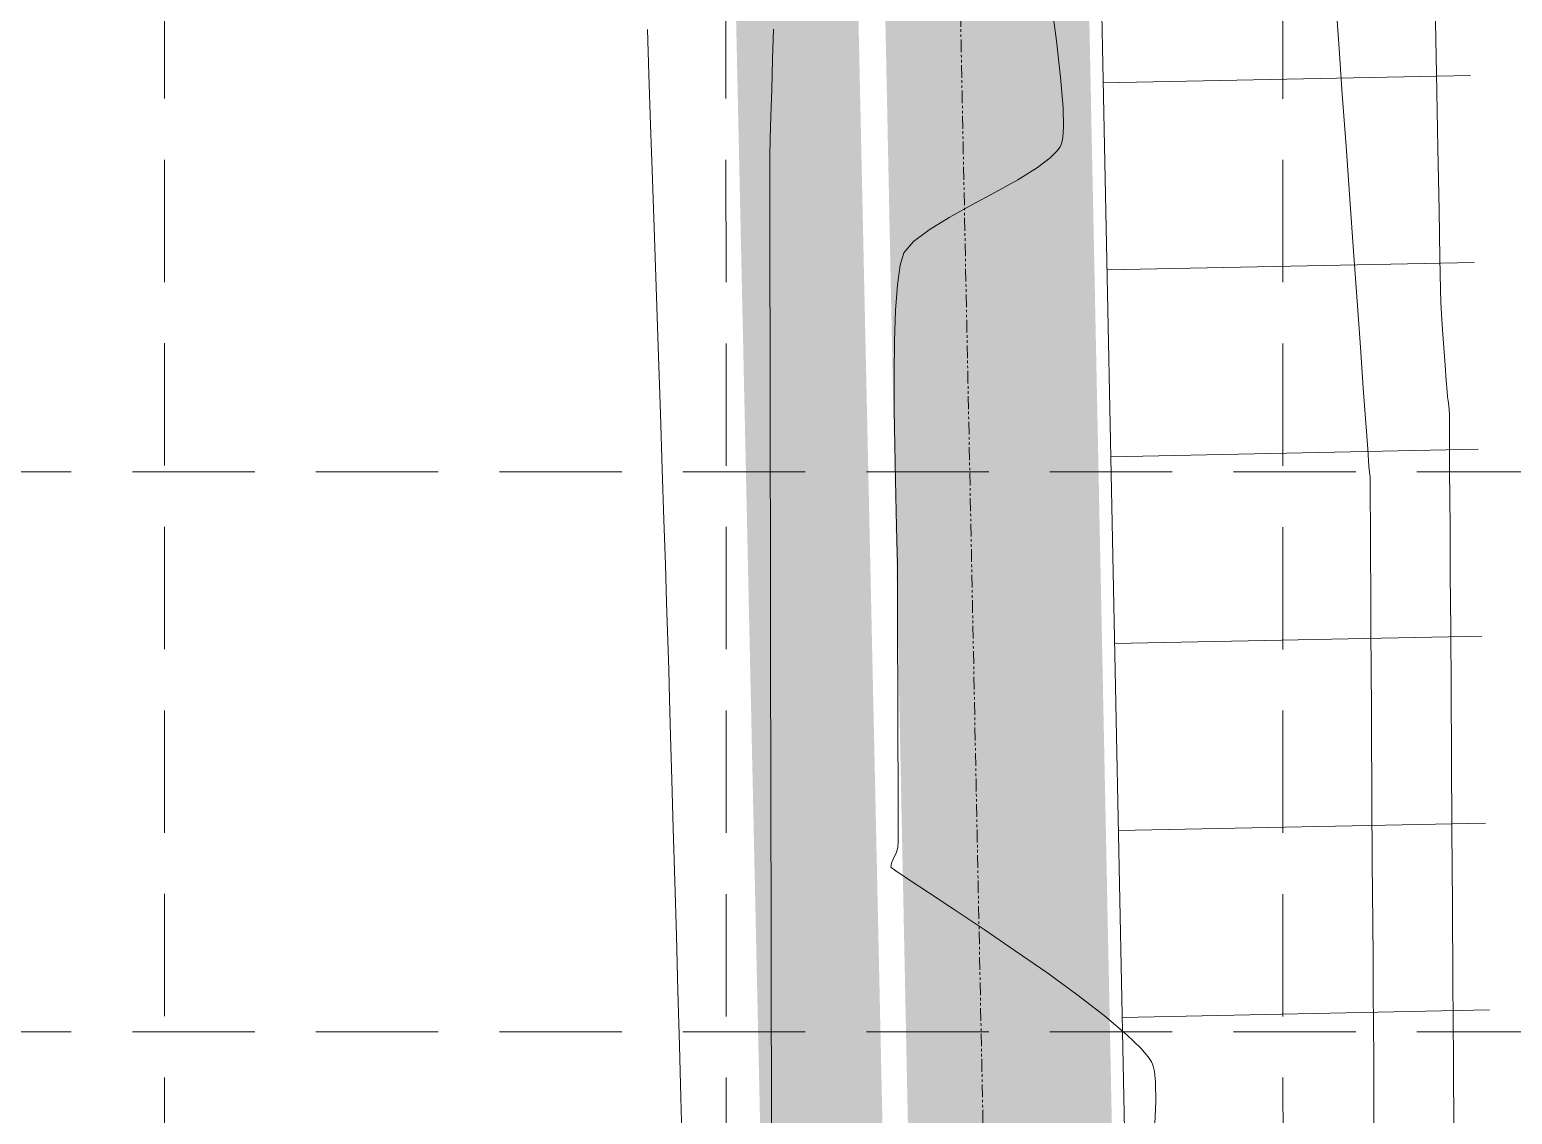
# Model space of a CAD drawing. Extents: x 2140663 to 2528301, y 336313 to 7007653.
# Drawn here: x 2527304.9 to 2527377.6, y 7006522.2 to 7006575.4 of the extents above; entities that cross this region are included whole.
import ezdxf

# ---------------------------------------------------------------- set-up
doc = ezdxf.new("R2010")
doc.units = 0
doc.header["$MEASUREMENT"] = 0
doc.linetypes.add('HIDDEN', pattern=[0.375, 0.25, -0.125])
doc.linetypes.add('PHANTOM2', pattern=[1.25, 0.625, -0.125, 0.125, -0.125, 0.125, -0.125])
for name, color, linetype in [('1 EXISTING CONTOURS', 43, 'Continuous'), ('1 SILT FENCE', 200, 'Continuous'), ('GRID', 254, 'HIDDEN'), ('LIMITS OF DISTURBANCE', 1, 'HIDDEN'), ('xdrc002ar$0$xdrc002ar$0$C-PKNG-FACE-N', 1, 'Continuous'), ('xdrc002ar$0$xdrc002ar$0$C-PKNG-STRP-N', 6, 'Continuous'), ('xdrc002pt$0$v-prop-line', 3, 'PHANTOM2')]:
    doc.layers.add(name, color=color, linetype=linetype)

msp = doc.modelspace()

# ---------------------------------------------------------------- linework, layer by layer
at = {"layer": '1 EXISTING CONTOURS', "color": 43, "lineweight": 0}
for points, elevation in [([(2527373.832690404, 7006577.457471681), (2527373.909569088, 7006573.259780725)], 602), ([(2527355.001961449, 7006576.795061688), (2527355.265661557, 7006574.852979413)], 600), ([(2527335.282260043, 7006573.217649653), (2527335.208365622, 7006575.403871802)], 599), ([(2527341.39558787, 7006575.431535885), (2527341.34942546, 7006573.934007794)], 599), ([(2527355.469931198, 7006573.079374977), (2527355.592529446, 7006571.574617629)], 600), ([(2527373.909569088, 7006573.259780725), (2527373.977374482, 7006569.586915593)], 602), ([(2527369.289537972, 7006572.245638489), (2527369.469865788, 7006569.683792955)], 601), ([(2527355.592529446, 7006571.574617629), (2527355.616858735, 7006570.631829791)], 600), ([(2527355.616858735, 7006570.631829791), (2527355.584612322, 7006570.110723503)], 600), ([(2527341.231677242, 7006570.050113617), (2527341.216149678, 7006569.198493145)], 599), ([(2527355.503748044, 7006569.7731212), (2527355.448364969, 7006569.666287639)], 600), ([(2527341.213531551, 7006567.243108048), (2527341.214660574, 7006565.422696255)], 599), ([(2527369.653789656, 7006567.090728587), (2527369.836010538, 7006564.53713791)], 601), ([(2527374.034442761, 7006566.533250543), (2527374.079110097, 7006564.193159835)], 602), ([(2527350.013496812, 7006566.194032677), (2527349.027793019, 7006565.591408956)], 600), ([(2527374.079110097, 7006564.193159835), (2527374.109712661, 7006562.661017732)], 602), ([(2527341.217170705, 7006563.133081323), (2527341.220878729, 7006560.443720526)], 599), ([(2527374.109712661, 7006562.661017732), (2527374.124586628, 7006562.031198493)], 602), ([(2527374.124586628, 7006562.031198493), (2527374.155912332, 7006561.457218692)], 602), ([(2527374.155912332, 7006561.457218692), (2527374.205731001, 7006560.685710755)], 602), ([(2527374.205731001, 7006560.685710755), (2527374.265900494, 7006559.817524415)], 602), ([(2527347.330603156, 7006560.137866949), (2527347.312150454, 7006558.495260975)], 600), ([(2527370.174147188, 7006559.831147732), (2527370.319464878, 7006557.820133283)], 601), ([(2527341.225601435, 7006557.424071134), (2527341.231155609, 7006554.143590414)], 599), ([(2527374.447243905, 7006557.394989557), (2527374.474695751, 7006557.202912662)], 602), ([(2527347.318173666, 7006556.766303394), (2527347.341663545, 7006555.02026502)], 600), ([(2527374.512168331, 7006556.965018254), (2527374.536636511, 7006556.772829774)], 602), ([(2527374.536636511, 7006556.772829774), (2527374.541737253, 7006556.498258081)], 602), ([(2527374.541737253, 7006556.498258081), (2527374.545094378, 7006555.942036128)], 602), ([(2527374.545094378, 7006555.942036128), (2527374.547313917, 7006555.255513734)], 602), ([(2527374.547313917, 7006555.255513734), (2527374.549001903, 7006554.590040725)], 602), ([(2527341.231155609, 7006554.143590414), (2527341.237358039, 7006550.671735638)], 599), ([(2527370.536103794, 7006554.83552829), (2527370.596826943, 7006554.003322797)], 601), ([(2527336.015902558, 7006551.369267888), (2527335.932913993, 7006553.85732168)], 599), ([(2527370.596826943, 7006554.003322797), (2527370.618753834, 7006553.705438674)], 601), ([(2527370.636287877, 7006553.586638051), (2527370.652897611, 7006553.467802859)], 601), ([(2527374.55360843, 7006553.655057781), (2527374.560803441, 7006552.555481482)], 602), ([(2527347.375610849, 7006553.326416672), (2527347.413006332, 7006551.754029169)], 600), ([(2527370.654972911, 7006553.176316816), (2527370.65948885, 7006552.381082349)], 601), ([(2527370.65948885, 7006552.381082349), (2527370.666005839, 7006551.17226333)], 601), ([(2527374.560803441, 7006552.555481482), (2527374.57184492, 7006550.870146518)], 602), ([(2527336.089146088, 7006549.16495252), (2527336.015902558, 7006551.369267888)], 599), ([(2527347.413006332, 7006551.754029169), (2527347.446840748, 7006550.372373326)], 600), ([(2527370.666005839, 7006551.17226333), (2527370.674084287, 7006549.640023631)], 601), ([(2527374.57184492, 7006550.870146518), (2527374.586228382, 7006548.67096138)], 602), ([(2527370.674084287, 7006549.640023631), (2527370.683284605, 7006547.874527124)], 601), ([(2527347.475789402, 7006548.458339895), (2527347.472245837, 7006547.611522252)], 600), ([(2527374.586228382, 7006548.67096138), (2527374.603449346, 7006546.029834564)], 602), ([(2527347.472245837, 7006547.611522252), (2527347.472816013, 7006546.445658782)], 600), ([(2527370.683284605, 7006547.874527124), (2527370.693167203, 7006545.965937681)], 601), ([(2527341.244025512, 7006547.077964078), (2527341.250974814, 7006543.431733)], 599), ([(2527347.472816013, 7006546.445658782), (2527347.476492219, 7006545.043768832)], 600), ([(2527336.226224683, 7006544.968808896), (2527336.196725329, 7006545.893285828)], 599), ([(2527370.693167203, 7006545.965937681), (2527370.70329249, 7006544.004419175)], 601), ([(2527374.603449346, 7006546.029834564), (2527374.623003331, 7006543.018674559)], 602), ([(2527347.476492219, 7006545.043768832), (2527347.482266745, 7006543.488871749)], 600), ([(2527370.70329249, 7006544.004419175), (2527370.713220879, 7006542.080135477)], 601), ([(2527341.250974814, 7006543.431733), (2527341.258022733, 7006539.802499679)], 599), ([(2527347.482266745, 7006543.488871749), (2527347.489131878, 7006541.863986879)], 600), ([(2527374.623003331, 7006543.018674559), (2527374.644385854, 7006539.70938986)], 602), ([(2527347.489131878, 7006541.863986879), (2527347.49607991, 7006540.25213357)], 600), ([(2527370.713220879, 7006542.080135477), (2527370.722512776, 7006540.283250459)], 601), ([(2527341.258022733, 7006539.802499679), (2527341.264986056, 7006536.259721381)], 599), ([(2527347.49607991, 7006540.25213357), (2527347.502103129, 7006538.736331168)], 600), ([(2527370.722512776, 7006540.283250459), (2527370.730728596, 7006538.703927995)], 601), ([(2527336.478186736, 7006536.22925586), (2527336.410050405, 7006538.626006699)], 599), ([(2527370.730728596, 7006538.703927995), (2527370.737428745, 7006537.432331956)], 601), ([(2527347.506193824, 7006537.399599022), (2527347.507344285, 7006536.324956477)], 600), ([(2527336.551140884, 7006533.65478089), (2527336.478186736, 7006536.22925586)], 599), ([(2527347.507344285, 7006536.324956477), (2527347.504546802, 7006535.595422879)], 600), ([(2527370.742173635, 7006536.558626213), (2527370.74815161, 7006535.686977695)], 601), ([(2527374.667092432, 7006536.17388896), (2527374.690618585, 7006532.48408035)], 602), ([(2527347.504546802, 7006535.595422879), (2527347.496793662, 7006535.294017578)], 600), ([(2527347.173842733, 7006534.531369648), (2527347.146115663, 7006534.339704614)], 600), ([(2527347.392519583, 7006534.15373595), (2527348.053189964, 7006533.711474805)], 600), ([(2527336.626885776, 7006530.975929787), (2527336.551140884, 7006533.65478089)], 599), ([(2527349.048746424, 7006533.056041841), (2527350.299808581, 7006532.230557724)], 600), ([(2527336.703394341, 7006528.266050545), (2527336.626885776, 7006530.975929787)], 599), ([(2527370.782497501, 7006531.573344833), (2527370.796114672, 7006529.91978297)], 601), ([(2527341.277926061, 7006529.71135894), (2527341.283536318, 7006526.844689338)], 599), ([(2527354.79222542, 7006529.165005083), (2527356.271506549, 7006528.090522985)], 600), ([(2527336.778639507, 7006525.598491156), (2527336.703394341, 7006528.266050545)], 599), ([(2527370.809165056, 7006528.233651415), (2527370.820658017, 7006526.580113628)], 601), ([(2527341.283536318, 7006526.844689338), (2527341.288329127, 7006524.34230384)], 599), ([(2527370.820658017, 7006526.580113628), (2527370.829602923, 7006525.024333065)], 601), ([(2527358.726499792, 7006526.121335944), (2527359.407883689, 7006525.461951781)], 600), ([(2527336.850594201, 7006523.046599616), (2527336.778639507, 7006525.598491156)], 599), ([(2527359.980865137, 7006524.679322868), (2527360.016496445, 7006524.57818867)], 600), ([(2527370.829602923, 7006525.024333065), (2527370.835009137, 7006523.631473186)], 601), ([(2527374.738111682, 7006524.929173973), (2527374.761069663, 7006521.207893192)], 602), ([(2527360.128970511, 7006523.790540243), (2527360.145935098, 7006522.85703768)], 600), ([(2527370.835009137, 7006523.631473186), (2527370.835886027, 7006522.466697447)], 601), ([(2527341.292121275, 7006522.273659719), (2527341.29472955, 7006520.708214243)], 599)]:
    msp.add_lwpolyline(points, dxfattribs=dict(at, elevation=elevation))
at = {"layer": '1 EXISTING CONTOURS', "color": 43, "lineweight": 0, "extrusion": (0.9976455220246924, 0.06858142885708227, 0), "elevation": 3001939.38788326}
msp.add_lwpolyline([(6816749.587105591, 601), (6816747.294377123, 601)], dxfattribs=at)
at = {"layer": '1 EXISTING CONTOURS', "color": 43, "lineweight": 0, "extrusion": (0.9934329606826573, 0.1144157009736429, 0), "elevation": 3312420.197491004}
msp.add_lwpolyline([(6671393.276109898, 600.0000000000007), (6671391.490781141, 600.0000000000007)], dxfattribs=at)
at = {"layer": '1 EXISTING CONTOURS', "color": 43, "lineweight": 0, "extrusion": (0.9975804640896211, 0.06952134684207571, 0), "elevation": 3008360.568046241}
msp.add_lwpolyline([(6813915.941406033, 601), (6813913.475505522, 601)], dxfattribs=at)
at = {"layer": '1 EXISTING CONTOURS', "color": 43, "lineweight": 0, "extrusion": (0.9994915652818869, -0.03188433675590154, 0), "elevation": 2302656.398521863}
msp.add_lwpolyline([(7083594.151246914, 599), (7083592.706409722, 599)], dxfattribs=at)
at = {"layer": '1 EXISTING CONTOURS', "color": 43, "lineweight": 0, "extrusion": (0.9994309828262432, 0.0337299654160735, 0), "elevation": 2762228.657397105}
msp.add_lwpolyline([(6917336.950104346, 599), (6917339.425494172, 599)], dxfattribs=at)
at = {"layer": '1 EXISTING CONTOURS', "color": 43, "lineweight": 0, "extrusion": (0.9995186160390498, -0.03102476738643819, 0), "elevation": 2308747.400114975}
msp.add_lwpolyline([(7081609.814330145, 599), (7081608.495052251, 599)], dxfattribs=at)
at = {"layer": '1 EXISTING CONTOURS', "color": 43, "lineweight": 0, "extrusion": (0.9996240795657693, -0.02741713975397063, 0), "elevation": 2334291.042204031}
msp.add_lwpolyline([(7073229.726583174, 599.0000000000007), (7073228.605012777, 599.0000000000007)], dxfattribs=at)
at = {"layer": '1 EXISTING CONTOURS', "color": 43, "lineweight": 0, "extrusion": (0.9994324655146847, 0.03368600414472986, 0), "elevation": 2761924.38689039}
msp.add_lwpolyline([(6917455.75171066, 599.0000000000007), (6917458.443541593, 599.0000000000007)], dxfattribs=at)
at = {"layer": '1 EXISTING CONTOURS', "color": 43, "lineweight": 0, "extrusion": (-0.7070381501718493, 0.7071754055406406, 0), "elevation": 3167936.980362175}
msp.add_lwpolyline([(-6741195.405346896, 600.0000000000007), (-6741194.928280724, 600.0000000000007)], dxfattribs=at)
at = {"layer": '1 EXISTING CONTOURS', "color": 43, "lineweight": 0, "extrusion": (0.8130107104940489, -0.5822487308890951, 0), "elevation": -2024799.2473358}
msp.add_lwpolyline([(7167965.684830708, 600.0000000000007), (7167965.416532413, 600.0000000000007)], dxfattribs=at)
at = {"layer": '1 EXISTING CONTOURS', "color": 43, "lineweight": 0, "extrusion": (0.9410097275678694, -0.3383795097559018, 0), "elevation": 7386.469149831682}
msp.add_lwpolyline([(7448455.72622621, 600.0000000000007), (7448455.629727193, 600.0000000000007)], dxfattribs=at)
at = {"layer": '1 EXISTING CONTOURS', "color": 43, "lineweight": 0, "extrusion": (0.98144892461791, -0.191723781431381, 0), "elevation": 1137144.304152833}
msp.add_lwpolyline([(7361144.870133165, 600), (7361144.61867251, 600)], dxfattribs=at)
at = {"layer": '1 EXISTING CONTOURS', "color": 43, "lineweight": 0, "extrusion": (0.9974939791765125, 0.0707514063931424, 0), "elevation": 3016760.488465566}
msp.add_lwpolyline([(6810196.129796059, 601.0000000000003), (6810193.530217092, 601.0000000000003)], dxfattribs=at)
at = {"layer": '1 EXISTING CONTOURS', "color": 43, "lineweight": 0, "extrusion": (0.9998254165748349, 0.01868519122080345, 0), "elevation": 2657851.832302224}
msp.add_lwpolyline([(6958121.889944728, 602.0000000000007), (6958118.835746466, 602.0000000000007)], dxfattribs=at)
at = {"layer": '1 EXISTING CONTOURS', "color": 43, "lineweight": 0, "extrusion": (0.9999947500056352, -0.003240364357193846, 0), "elevation": 2504624.110525527}
msp.add_lwpolyline([(7014721.920439616, 599.0000000000007), (7014721.24680237, 599.0000000000007)], dxfattribs=at)
at = {"layer": '1 EXISTING CONTOURS', "color": 43, "lineweight": 0, "extrusion": (0.605201471514468, -0.7960723452530699, 0), "elevation": -4048176.966583744}
msp.add_lwpolyline([(6252343.32229484, 600.0000000000003), (6252342.552828302, 600.0000000000003)], dxfattribs=at)
at = {"layer": '1 EXISTING CONTOURS', "color": 43, "lineweight": 0, "extrusion": (0.9994338807539438, 0.03364398907846372, 0), "elevation": 2761633.582253688}
msp.add_lwpolyline([(6917569.017053578, 599), (6917571.85384752, 599)], dxfattribs=at)
at = {"layer": '1 EXISTING CONTOURS', "color": 43, "lineweight": 0, "extrusion": (0.999999942332055, -0.0003396113761065463, 0), "elevation": 2524961.557841762}
msp.add_lwpolyline([(7007426.434632593, 599.0000000000007), (7007425.152881131, 599.0000000000007)], dxfattribs=at)
at = {"layer": '1 EXISTING CONTOURS', "color": 43, "lineweight": 0, "extrusion": (-0.4873892934871589, 0.8731847894885069, 0), "elevation": 4886223.664753078}
msp.add_lwpolyline([(-5621772.776367098, 600), (-5621771.51491746, 600)], dxfattribs=at)
at = {"layer": '1 EXISTING CONTOURS', "color": 43, "lineweight": 0, "extrusion": (0.5294429686691169, -0.8483455327440774, 0), "elevation": -4605901.224168333}
msp.add_lwpolyline([(5853648.269574393, 600), (5853647.133565528, 600)], dxfattribs=at)
at = {"layer": '1 EXISTING CONTOURS', "color": 43, "lineweight": 0, "extrusion": (-0.4739022440560853, 0.8805774600105357, 0), "elevation": 4972107.434335261}
msp.add_lwpolyline([(-5545957.476338813, 600), (-5545956.169175982, 600)], dxfattribs=at)
at = {"layer": '1 EXISTING CONTOURS', "color": 43, "lineweight": 0, "extrusion": (0.4840589462822674, -0.8750353915837353, 0), "elevation": -4907607.008833005}
msp.add_lwpolyline([(5603113.029008632, 600), (5603111.757669756, 600)], dxfattribs=at)
at = {"layer": '1 EXISTING CONTOURS', "color": 43, "lineweight": 0, "extrusion": (0.9994353426616499, 0.03360053331110285, 0), "elevation": 2761332.801316886}
msp.add_lwpolyline([(6917686.17703221, 599), (6917689.08731105, 599)], dxfattribs=at)
at = {"layer": '1 EXISTING CONTOURS', "color": 43, "lineweight": 0, "extrusion": (0.9999993990514602, 0.001096310502799147, 0), "elevation": 2535021.067120013}
msp.add_lwpolyline([(7003790.461393206, 599), (7003788.171776899, 599)], dxfattribs=at)
at = {"layer": '1 EXISTING CONTOURS', "color": 43, "lineweight": 0, "extrusion": (-0.6020217233679933, 0.7984797083163927, 0), "elevation": 4073081.432463523}
msp.add_lwpolyline([(-6236141.606756793, 600.0000000000007), (-6236140.641459913, 600.0000000000007)], dxfattribs=at)
at = {"layer": '1 EXISTING CONTOURS', "color": 43, "lineweight": 0, "extrusion": (0.9555781869751263, -0.2947377284592709, 0), "elevation": 349979.5253555553}
msp.add_lwpolyline([(7440224.909459987, 600.0000000000007), (7440224.276867732, 600.0000000000007)], dxfattribs=at)
at = {"layer": '1 EXISTING CONTOURS', "color": 43, "lineweight": 0, "extrusion": (0.7623609507274257, -0.6471520538528605, 0), "elevation": -2607561.316812421}
msp.add_lwpolyline([(6977110.177903927, 600), (6977109.455252971, 600)], dxfattribs=at)
at = {"layer": '1 EXISTING CONTOURS', "color": 43, "lineweight": 0, "extrusion": (0.9974386860699999, 0.07152669103874627, 0), "elevation": 3022052.825334202}
msp.add_lwpolyline([(6807844.124386522, 601), (6807841.674687615, 601)], dxfattribs=at)
at = {"layer": '1 EXISTING CONTOURS', "color": 43, "lineweight": 0, "extrusion": (0.9905616315081559, -0.1370680640554196, 0), "elevation": 1543117.421658653}
msp.add_lwpolyline([(7286851.966469034, 600.0000000000007), (7286850.989320106, 600.0000000000007)], dxfattribs=at)
at = {"layer": '1 EXISTING CONTOURS', "color": 43, "lineweight": 0, "extrusion": (0.9975542330233323, -0.06989672508230448, 0), "elevation": 2031430.366114721}
msp.add_lwpolyline([(7166079.778038255, 600), (7166078.512853606, 600)], dxfattribs=at)
at = {"layer": '1 EXISTING CONTOURS', "color": 43, "lineweight": 0, "extrusion": (0.9994369547909092, 0.03355254682247594, 0), "elevation": 2761000.655386057}
msp.add_lwpolyline([(6917815.838194092, 599.0000000000007), (6917818.750479729, 599.0000000000007)], dxfattribs=at)
at = {"layer": '1 EXISTING CONTOURS', "color": 43, "lineweight": 0, "extrusion": (0.9994365565216308, -0.0335644080565338, 0), "elevation": 2290752.269692145}
msp.add_lwpolyline([(7087442.74217827, 600.0000000000003), (7087441.254356422, 600.0000000000003)], dxfattribs=at)
at = {"layer": '1 EXISTING CONTOURS', "color": 43, "lineweight": 0, "extrusion": (0.997417621917846, 0.0718198265644579, 0), "elevation": 3024053.460690509}
msp.add_lwpolyline([(6806953.225460687, 601), (6806950.957037042, 601)], dxfattribs=at)
at = {"layer": '1 EXISTING CONTOURS', "color": 43, "lineweight": 0, "extrusion": (0.9999987769675066, 0.001563989607114214, 0), "elevation": 2538296.317573891}
msp.add_lwpolyline([(7002599.139066353, 599.0000000000007), (7002596.119413265, 599.0000000000007)], dxfattribs=at)
at = {"layer": '1 EXISTING CONTOURS', "color": 43, "lineweight": 0, "extrusion": (0.9994388374967699, 0.03349641925796503, 0), "elevation": 2760612.152501218}
msp.add_lwpolyline([(6917968.039870405, 599.0000000000007), (6917970.882684735, 599.0000000000007)], dxfattribs=at)
at = {"layer": '1 EXISTING CONTOURS', "color": 43, "lineweight": 0, "extrusion": (0.9974040334254529, 0.07200829192973544, 0), "elevation": 3025343.691548297}
msp.add_lwpolyline([(6806379.118480893, 602), (6806378.252217081, 602)], dxfattribs=at)
at = {"layer": '1 EXISTING CONTOURS', "color": 43, "lineweight": 0, "extrusion": (0.9999939318880064, 0.003483703082242898, 0), "elevation": 2551740.745349774}
msp.add_lwpolyline([(6997711.451058099, 600.0000000000007), (6997709.722090027, 600.0000000000007)], dxfattribs=at)
at = {"layer": '1 EXISTING CONTOURS', "color": 43, "lineweight": 0, "extrusion": (0.9972461318075219, 0.0741630136586635, 0), "elevation": 3040041.799874888}
msp.add_lwpolyline([(6799826.116839916, 602.0000000000003), (6799825.355750008, 602.0000000000003)], dxfattribs=at)
at = {"layer": '1 EXISTING CONTOURS', "color": 43, "lineweight": 0, "extrusion": (0.9973829282446914, 0.07230003074719075, 0), "elevation": 3027330.355814208}
msp.add_lwpolyline([(6805492.203753428, 601), (6805490.510551542, 601)], dxfattribs=at)
at = {"layer": '1 EXISTING CONTOURS', "color": 43, "lineweight": 0, "extrusion": (0.997079083130764, 0.07637605634696826, 0), "elevation": 3055125.417710803}
msp.add_lwpolyline([(6793061.732072268, 602.0000000000007), (6793061.177328718, 602.0000000000007)], dxfattribs=at)
at = {"layer": '1 EXISTING CONTOURS', "color": 43, "lineweight": 0, "extrusion": (0.9966725067673542, 0.08151020950824893, 0), "elevation": 3090070.58707151}
msp.add_lwpolyline([(6777236.549198261, 602.0000000000003), (6777236.301972941, 602.0000000000003)], dxfattribs=at)
at = {"layer": '1 EXISTING CONTOURS', "color": 43, "lineweight": 0, "extrusion": (0.9878202753652214, 0.1555991760176714, 0), "elevation": 3586806.277038882}
msp.add_lwpolyline([(6527961.879792607, 602.0000000000007), (6527961.638964985, 602.0000000000007)], dxfattribs=at)
at = {"layer": '1 EXISTING CONTOURS', "color": 43, "lineweight": 0, "extrusion": (0.9994411594140564, 0.03342706791040283, 0), "elevation": 2760132.106626953}
msp.add_lwpolyline([(6918156.880796692, 599), (6918159.582661622, 599)], dxfattribs=at)
at = {"layer": '1 EXISTING CONTOURS', "color": 43, "lineweight": 0, "extrusion": (0.9973670490231406, 0.07251875290483512, 0), "elevation": 3028822.712213729}
msp.add_lwpolyline([(6804826.459978209, 601.0000000000007), (6804825.160722994, 601.0000000000007)], dxfattribs=at)
at = {"layer": '1 EXISTING CONTOURS', "color": 43, "lineweight": 0, "extrusion": (0.999799229118937, 0.02003750117103647, 0), "elevation": 2667233.778334499}
msp.add_lwpolyline([(6954506.582722189, 600), (6954504.888533697, 600)], dxfattribs=at)
at = {"layer": '1 EXISTING CONTOURS', "color": 43, "lineweight": 0, "extrusion": (0.9999936117433904, 0.003574419170933952, 0), "elevation": 2552402.766533573}
msp.add_lwpolyline([(6997475.934331971, 602.0000000000007), (6997475.441255021, 602.0000000000007)], dxfattribs=at)
at = {"layer": '1 EXISTING CONTOURS', "color": 43, "lineweight": 0, "extrusion": (0.9892830481301299, 0.146010447168548, 0), "elevation": 3523314.949116874}
msp.add_lwpolyline([(6562442.292398932, 601.0000000000007), (6562442.172311337, 601.0000000000007)], dxfattribs=at)
at = {"layer": '1 EXISTING CONTOURS', "color": 43, "lineweight": 0, "extrusion": (0.9999746557193528, 0.007119544856365677, 0), "elevation": 2577190.070209031}
msp.add_lwpolyline([(6988382.163013435, 601), (6988381.871520004, 601)], dxfattribs=at)
at = {"layer": '1 EXISTING CONTOURS', "color": 43, "lineweight": 0, "extrusion": (0.9999792905225642, 0.006435722647026731, 0), "elevation": 2572414.449037605}
msp.add_lwpolyline([(6990143.513259077, 602.0000000000007), (6990143.071340783, 602.0000000000007)], dxfattribs=at)
at = {"layer": '1 EXISTING CONTOURS', "color": 43, "lineweight": 0, "extrusion": (0.999998278962219, 0.001855282350482185, 0), "elevation": 2540336.017507315}
msp.add_lwpolyline([(7001849.681605903, 599), (7001846.087828158, 599)], dxfattribs=at)
at = {"layer": '1 EXISTING CONTOURS', "color": 43, "lineweight": 0, "extrusion": (0.9997849768099193, 0.02073644485414743, 0), "elevation": 2672094.953944811}
msp.add_lwpolyline([(6952635.600602115, 600), (6952634.478707517, 600)], dxfattribs=at)
at = {"layer": '1 EXISTING CONTOURS', "color": 43, "lineweight": 0, "extrusion": (0.9994548978725527, 0.03301374135970201, 0), "elevation": 2757270.834822899}
msp.add_lwpolyline([(6919291.209972261, 599), (6919293.06012053, 599)], dxfattribs=at)
at = {"layer": '1 EXISTING CONTOURS', "color": 43, "lineweight": 0, "extrusion": (0.9999742677250251, 0.007173833549792424, 0), "elevation": 2577546.253787884}
msp.add_lwpolyline([(6988238.186195, 600.0000000000007), (6988237.39379454, 600.0000000000007)], dxfattribs=at)
at = {"layer": '1 EXISTING CONTOURS', "color": 43, "lineweight": 0, "extrusion": (0.999466189679654, 0.03267010387547136, 0), "elevation": 2754891.660722439}
msp.add_lwpolyline([(6920237.390702757, 599.0000000000007), (6920238.813989461, 599.0000000000007)], dxfattribs=at)
at = {"layer": '1 EXISTING CONTOURS', "color": 43, "lineweight": 0, "extrusion": (0.9995495761080624, 0.03001074644511697, 0), "elevation": 2736469.498120667}
msp.add_lwpolyline([(6927540.854084673, 599.0000000000007), (6927541.806888224, 599.0000000000007)], dxfattribs=at)
at = {"layer": '1 EXISTING CONTOURS', "color": 43, "lineweight": 0, "extrusion": (0.9995748834961521, 0.02915565611771313, 0), "elevation": 2730542.230383119}
msp.add_lwpolyline([(6929877.84810296, 599.0000000000003), (6929879.272198854, 599.0000000000003)], dxfattribs=at)
at = {"layer": '1 EXISTING CONTOURS', "color": 43, "lineweight": 0, "extrusion": (0.9995860551260346, 0.02877009554332671, 0), "elevation": 2727869.01826221}
msp.add_lwpolyline([(6930928.741824834, 599), (6930930.563837646, 599)], dxfattribs=at)
at = {"layer": '1 EXISTING CONTOURS', "color": 43, "lineweight": 0, "extrusion": (0.9995922681590772, 0.02855341374672316, 0), "elevation": 2726366.530844071}
msp.add_lwpolyline([(6931517.754920893, 599), (6931519.901474833, 599)], dxfattribs=at)
at = {"layer": '1 EXISTING CONTOURS', "color": 43, "lineweight": 0, "extrusion": (0.9999793767046686, 0.006422317754723026, 0), "elevation": 2572320.745966937}
msp.add_lwpolyline([(6990163.608400707, 602.0000000000007), (6990160.072826892, 602.0000000000007)], dxfattribs=at)
at = {"layer": '1 EXISTING CONTOURS', "color": 43, "lineweight": 0, "extrusion": (0.9999953175590582, 0.003060205868659891, 0), "elevation": 2548777.118907627}
msp.add_lwpolyline([(6998771.724969254, 600.0000000000007), (6998770.388230846, 600.0000000000007)], dxfattribs=at)
at = {"layer": '1 EXISTING CONTOURS', "color": 43, "lineweight": 0, "extrusion": (0.9999852537245708, 0.005430684432559997, 0), "elevation": 2565383.761883655}
msp.add_lwpolyline([(6992708.759082114, 601.0000000000007), (6992707.885363488, 601.0000000000007)], dxfattribs=at)
at = {"layer": '1 EXISTING CONTOURS', "color": 43, "lineweight": 0, "extrusion": (0.9999980459282927, 0.00197690151412372, 0), "elevation": 2541187.558520603}
msp.add_lwpolyline([(7001526.263673653, 599.0000000000007), (7001522.876801031, 599.0000000000007)], dxfattribs=at)
at = {"layer": '1 EXISTING CONTOURS', "color": 43, "lineweight": 0, "extrusion": (0.9405614028665544, -0.3396236850363931, 0), "elevation": -2459.828776276205}
msp.add_lwpolyline([(7448423.735603768, 600), (7448423.504921954, 600)], dxfattribs=at)
at = {"layer": '1 EXISTING CONTOURS', "color": 43, "lineweight": 0, "extrusion": (0.9999676244608572, 0.008046740340665331, 0), "elevation": 2583668.696521739}
msp.add_lwpolyline([(6985971.750452336, 601), (6985970.585542583, 601)], dxfattribs=at)
at = {"layer": '1 EXISTING CONTOURS', "color": 43, "lineweight": 0, "extrusion": (0.9206974181526637, -0.3902771633173266, 0), "elevation": -407568.4038554067}
msp.add_lwpolyline([(7437264.430713316, 600), (7437264.138954925, 600)], dxfattribs=at)
at = {"layer": '1 EXISTING CONTOURS', "color": 43, "lineweight": 0, "extrusion": (0.9043656608999512, -0.4267584227463994, 0), "elevation": -704451.639988869}
msp.add_lwpolyline([(7415036.523601784, 600), (7415036.217247471, 600)], dxfattribs=at)
at = {"layer": '1 EXISTING CONTOURS', "color": 43, "lineweight": 0, "extrusion": (0.9999642486876407, 0.008455846886171393, 0), "elevation": 2586526.583825537}
msp.add_lwpolyline([(6984912.969151178, 601), (6984911.576169268, 601)], dxfattribs=at)
at = {"layer": '1 EXISTING CONTOURS', "color": 43, "lineweight": 0, "extrusion": (-0.6024140091347064, -0.7981837893607273, 0), "elevation": -7115011.456318185}
msp.add_lwpolyline([(-2203546.91960483, 600), (-2203546.610899086, 600)], dxfattribs=at)
at = {"layer": '1 EXISTING CONTOURS', "color": 43, "lineweight": 0, "extrusion": (0.5498867599933612, 0.8352392179393899, 0), "elevation": 7241886.969982348}
msp.add_lwpolyline([(1741859.909980116, 600), (1741858.718038408, 600)], dxfattribs=at)
at = {"layer": '1 EXISTING CONTOURS', "color": 43, "lineweight": 0, "extrusion": (0.9999640473070123, 0.008479628139213321, 0), "elevation": 2586692.698999313}
msp.add_lwpolyline([(6984850.061145428, 601), (6984848.505260778, 601)], dxfattribs=at)
at = {"layer": '1 EXISTING CONTOURS', "color": 43, "lineweight": 0, "extrusion": (0.9999980493581504, 0.00197516578908993, 0), "elevation": 2541175.405774517}
msp.add_lwpolyline([(7001527.287601955, 599.0000000000007), (7001524.126099352, 599.0000000000007)], dxfattribs=at)
at = {"layer": '1 EXISTING CONTOURS', "color": 43, "lineweight": 0, "extrusion": (0.9999800279060161, 0.006320109894876782, 0), "elevation": 2571606.268935144}
msp.add_lwpolyline([(6990419.26316484, 602.0000000000007), (6990415.490881671, 602.0000000000007)], dxfattribs=at)
at = {"layer": '1 EXISTING CONTOURS', "color": 43, "lineweight": 0, "extrusion": (-0.5550859918549326, -0.831792968019342, 0), "elevation": -7230880.987512901}
msp.add_lwpolyline([(-1786995.685560334, 600.0000000000003), (-1786993.969763822, 600.0000000000003)], dxfattribs=at)
at = {"layer": '1 EXISTING CONTOURS', "color": 43, "lineweight": 0, "extrusion": (-0.5622916159130273, -0.8269390175060775, 0), "elevation": -7215082.777826462}
msp.add_lwpolyline([(-1849748.040317856, 600), (-1849746.197458378, 600)], dxfattribs=at)
at = {"layer": '1 EXISTING CONTOURS', "color": 43, "lineweight": 0, "extrusion": (-0.5727502871206235, -0.8197298997860474, 0), "elevation": -7191004.633180426}
msp.add_lwpolyline([(-1941245.180670728, 600), (-1941243.300420954, 600)], dxfattribs=at)
at = {"layer": '1 EXISTING CONTOURS', "color": 43, "lineweight": 0, "extrusion": (0.9999700488050013, 0.007739605475954033, 0), "elevation": 2581522.875673712}
msp.add_lwpolyline([(6986759.212985704, 601), (6986757.526803645, 601)], dxfattribs=at)
at = {"layer": '1 EXISTING CONTOURS', "color": 43, "lineweight": 0, "extrusion": (0.9999804528181141, 0.00625251802712685, 0), "elevation": 2571133.758485158}
msp.add_lwpolyline([(6990589.29801794, 602), (6990585.515245448, 602)], dxfattribs=at)
at = {"layer": '1 EXISTING CONTOURS', "color": 43, "lineweight": 0, "extrusion": (-0.6096317287826929, -0.792684776731221, 0), "elevation": -7094724.728145564}
msp.add_lwpolyline([(-2268004.990790608, 600.0000000000003), (-2268003.303001265, 600.0000000000003)], dxfattribs=at)
at = {"layer": '1 EXISTING CONTOURS', "color": 43, "lineweight": 0, "extrusion": (-0.6439491197402494, -0.7650683179858895, 0), "elevation": -6987961.58177207}
msp.add_lwpolyline([(-2578245.698583111, 600.0000000000007), (-2578244.238441189, 600.0000000000007)], dxfattribs=at)
at = {"layer": '1 EXISTING CONTOURS', "color": 43, "lineweight": 0, "extrusion": (0.7632600909366776, 0.6460913508036884, 0), "elevation": 6455888.071643837}
msp.add_lwpolyline([(3714896.207433481, 600), (3714895.649427503, 600)], dxfattribs=at)
at = {"layer": '1 EXISTING CONTOURS', "color": 43, "lineweight": 0, "extrusion": (0.9999983197731537, 0.001833153258577892, 0), "elevation": 2540181.074751844}
msp.add_lwpolyline([(7001879.565835302, 599), (7001877.497187705, 599)], dxfattribs=at)
at = {"layer": '1 EXISTING CONTOURS', "color": 43, "lineweight": 0, "extrusion": (0.8396915995214201, 0.5430635484850358, 0), "elevation": 5927191.115124878}
msp.add_lwpolyline([(4510803.250476932, 600.0000000000003), (4510802.957419034, 600.0000000000003)], dxfattribs=at)
at = {"layer": '1 EXISTING CONTOURS', "color": 43, "lineweight": 0, "extrusion": (0.9008899802975217, 0.4340475128364762, 0), "elevation": 5318037.894053818}
msp.add_lwpolyline([(5215113.689391945, 600), (5215113.56657232, 600)], dxfattribs=at)
at = {"layer": '1 EXISTING CONTOURS', "color": 43, "lineweight": 0, "extrusion": (0.9762138261744968, 0.2168099757523848, 0), "elevation": 3986328.21573001}
msp.add_lwpolyline([(6291909.302765072, 600.0000000000003), (6291909.03600657, 600.0000000000003)], dxfattribs=at)
at = {"layer": '1 EXISTING CONTOURS', "color": 43, "lineweight": 0, "extrusion": (0.9946731241593091, 0.1030794648567791, 0), "elevation": 3236125.918193953}
msp.add_lwpolyline([(6708682.508697193, 600.0000000000007), (6708681.978638547, 600.0000000000007)], dxfattribs=at)
at = {"layer": '1 EXISTING CONTOURS', "color": 43, "lineweight": 0, "extrusion": (0.9996025686418334, 0.02819050841416265, 0), "elevation": 2723849.854576316}
msp.add_lwpolyline([(6932489.160061931, 599.0000000000007), (6932491.523877081, 599.0000000000007)], dxfattribs=at)
at = {"layer": '1 EXISTING CONTOURS', "color": 43, "lineweight": 0, "extrusion": (0.9991871947067651, -0.04031066774471836, 0), "elevation": 2242868.279294751}
msp.add_lwpolyline([(7102707.49328634, 600), (7102706.007201387, 600)], dxfattribs=at)
at = {"layer": '1 EXISTING CONTOURS', "color": 43, "lineweight": 0, "extrusion": (0.9999858091473957, -0.005327429382780915, 0), "elevation": 2490008.216678821}
msp.add_lwpolyline([(7019887.427822137, 601), (7019886.556281628, 601)], dxfattribs=at)
at = {"layer": '1 SILT FENCE', "color": 200, "linetype": 'Continuous', "lineweight": 0, "const_width": 10}
msp.add_lwpolyline([(2527399.081934685, 7006315.288383235), (2527391.900589671, 7006326.489594969), (2527366.741728181, 7006393.255902261), (2527354.340679787, 7006455.342112081), (2527350.22266781, 7006657.083685357)], dxfattribs=at)
at = {"layer": 'GRID', "color": 253, "linetype": 'HIDDEN', "lineweight": 0, "ltscale": 24}
for p, q in [((2527311.604736099, 7006032.024834732), (2527311.351720035, 7007623.446631561)), ((2527339.208465025, 7006032.020494846), (2527338.773547749, 7007623.404141763)), ((2527366.415647264, 7006032.016217309), (2527366.29970966, 7007623.616497753)), ((2527228.947377252, 7006553.721579668), (2528272.331315909, 7006553.721579668)), ((2527228.947377252, 7006526.2641076), (2528272.331315909, 7006526.2641076))]:
    msp.add_line(p, q, dxfattribs=at)
at = {"layer": 'LIMITS OF DISTURBANCE', "ltscale": 70, "const_width": 6}
msp.add_lwpolyline([(2527323.279507909, 7007478.034385583), (2527323.279507909, 7007463.102355542), (2527345.362386929, 7006446.874516389, 0.3527120601780434), (2527681.725039883, 7006131.321992346), (2528205.897920626, 7006144.525554366), (2528183.386823632, 7007495.015237641)], format="xyb", close=True, dxfattribs=at)
at = {"layer": 'xdrc002ar$0$xdrc002ar$0$C-PKNG-FACE-N', "color": 7, "lineweight": 0}
msp.add_line((2527359.285142724, 7006487.894584055), (2527356.587954893, 7006620.742230502), dxfattribs=at)
at = {"layer": 'xdrc002ar$0$xdrc002ar$0$C-PKNG-STRP-N', "color": 7, "linetype": 'Continuous', "lineweight": 0}
for p, q in [((2527375.574987307, 7006573.154810804), (2527357.561541107, 7006572.789086238)), ((2527375.761039691, 7006563.990962048), (2527357.747593491, 7006563.625237484)), ((2527375.947092075, 7006554.827113293), (2527357.933645876, 7006554.461388728)), ((2527376.13314446, 7006545.663264537), (2527358.11969826, 7006545.297539973)), ((2527376.319196843, 7006536.499415782), (2527358.305750644, 7006536.133691217)), ((2527376.505249228, 7006527.335567026), (2527358.491803029, 7006526.969842462))]:
    msp.add_line(p, q, dxfattribs=at)
at = {"layer": 'xdrc002pt$0$v-prop-line', "color": 7, "lineweight": 0}
msp.add_line((2527352.351449143, 7006488.063281032), (2527332.689739998, 7007456.483707082), dxfattribs=at)

doc.saveas('drawing.dxf')
